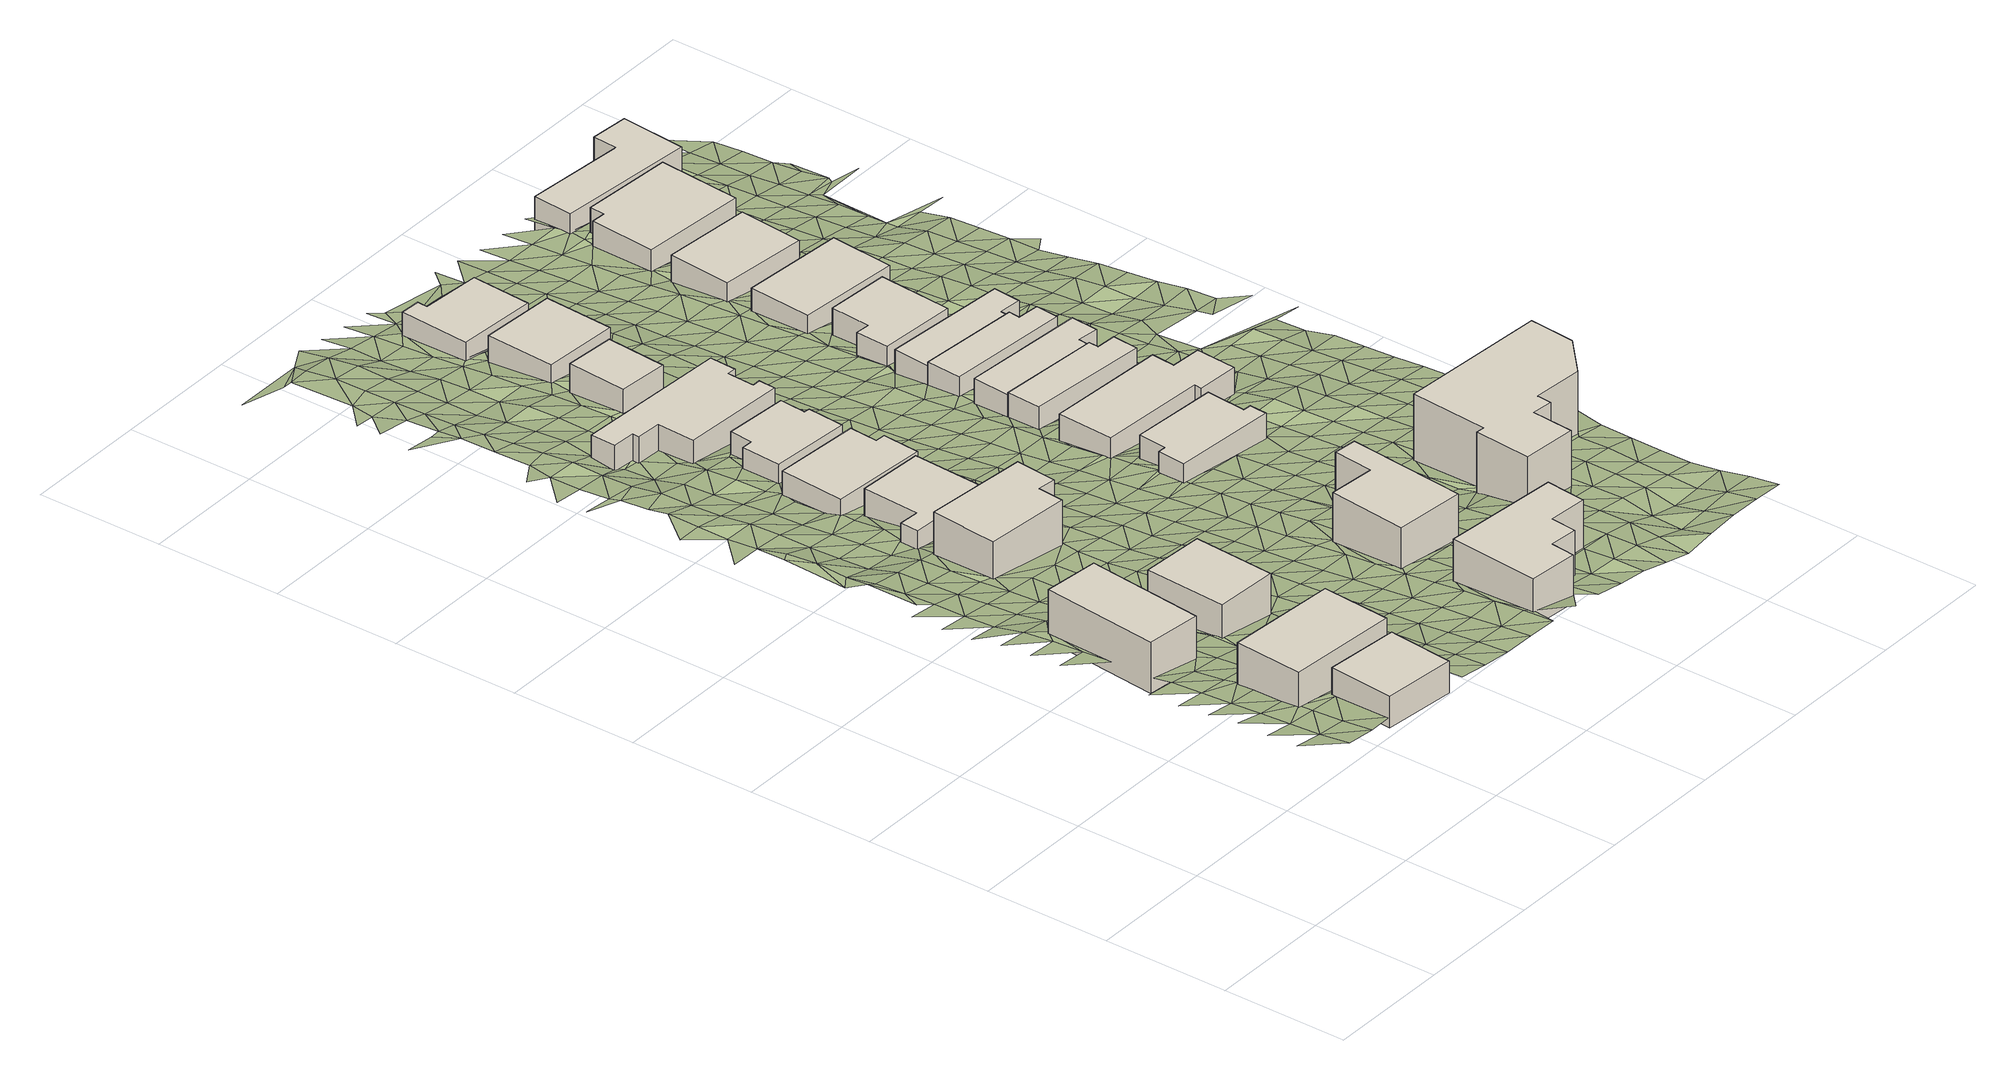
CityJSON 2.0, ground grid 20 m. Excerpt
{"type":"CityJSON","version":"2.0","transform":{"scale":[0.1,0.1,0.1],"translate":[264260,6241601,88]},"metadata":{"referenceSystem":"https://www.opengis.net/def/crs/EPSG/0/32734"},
"CityObjects":{
"building1":{"type":"Building","attributes":{"address":"26 Garrick Road Universtity Estate Cape Town","building":"house","building:levels":"1","footprint":{"type":"Polygon"},"plus_code":"CHX6X8X5+XGV","ground_height":110.9,"building_height":4.1,"roof_height":115},"geometry":[{"type":"Solid","lod":"1","boundaries":[[[[0,1,2,3]],[[1,4,5,2]],[[4,6,7,5]],[[6,0,3,7]],[[3,2,5,7]],[[6,4,1,0]]]]}]},
"building2":{"type":"Building","attributes":{"address":"4 Westfort Road Universtity Estate Cape Town","building":"house","building:levels":"2","footprint":{"type":"Polygon"},"plus_code":"CGXMXCXQ+XVR","ground_height":108.9,"building_height":6.9,"roof_height":115.8},"geometry":[{"type":"Solid","lod":"1","boundaries":[[[[8,9,10,11]],[[9,12,13,10]],[[12,14,15,13]],[[14,8,11,15]],[[11,10,13,15]],[[14,12,9,8]]]]}]},
"building3":{"type":"Building","attributes":{"address":"24 Garrick Road Universtity Estate Cape Town","building":"house","building:levels":"2","footprint":{"type":"Polygon"},"plus_code":"CHX4XFX8+XPV","ground_height":109.8,"building_height":6.9,"roof_height":116.7},"geometry":[{"type":"Solid","lod":"1","boundaries":[[[[16,17,18,19]],[[17,20,21,18]],[[20,22,23,21]],[[22,16,19,23]],[[19,18,21,23]],[[22,20,17,16]]]]}]},
"building4":{"type":"Building","attributes":{"address":"6 Westfort Road Universtity Estate Cape Town","building":"house","building:levels":"2","footprint":{"type":"Polygon"},"plus_code":"CHXFXPXW+XQV","ground_height":106.3,"building_height":6.9,"roof_height":113.2},"geometry":[{"type":"Solid","lod":"1","boundaries":[[[[24,25,26,27]],[[25,28,29,26]],[[28,30,31,29]],[[30,24,27,31]],[[27,26,29,31]],[[30,28,25,24]]]]}]},
"building5":{"type":"Building","attributes":{"address":"16 Garrick Road University Estate Cape Town","building":"house","building:levels":"2","footprint":{"type":"Polygon"},"plus_code":"CHXFX9X9+X3X","ground_height":104.3,"building_height":6.9,"roof_height":111.2},"geometry":[{"type":"Solid","lod":"1","boundaries":[[[[32,33,34,35]],[[33,36,37,34]],[[36,38,39,37]],[[38,40,41,39]],[[40,42,43,41]],[[42,32,35,43]],[[35,34,37,39,41,43]],[[42,40,38,36,33,32]]]]}]},
"building6":{"type":"Building","attributes":{"address":"14 Garrick Road University Estate Cape Town","building":"house","building:levels":"1","footprint":{"type":"Polygon"},"plus_code":"CHXHX7X3+X6V","ground_height":102.2,"building_height":4.1,"roof_height":106.3},"geometry":[{"type":"Solid","lod":"1","boundaries":[[[[44,45,46,47]],[[45,48,49,46]],[[48,50,51,49]],[[50,52,53,51]],[[52,54,55,53]],[[54,44,47,55]],[[47,46,49,51,53,55]],[[54,52,50,48,45,44]]]]}]},
"building7":{"type":"Building","attributes":{"address":"12A Garrick Road University Estate Cape Town","building":"house","building:levels":"1","footprint":{"type":"Polygon"},"plus_code":"CHXHXJXR+X9R","ground_height":101,"building_height":4.1,"roof_height":105.1},"geometry":[{"type":"Solid","lod":"1","boundaries":[[[[56,57,58,59]],[[57,60,61,58]],[[60,62,63,61]],[[62,64,65,63]],[[64,66,67,65]],[[66,56,59,67]],[[59,58,61,63,65,67]],[[66,64,62,60,57,56]]]]}]},
"building8":{"type":"Building","attributes":{"address":"29 Garrick Road Universtity Estate Cape Town","building":"house","building:levels":"2","footprint":{"type":"Polygon"},"plus_code":"CMX3X6X2+X9V","ground_height":106.6,"building_height":6.9,"roof_height":113.5},"geometry":[{"type":"Solid","lod":"1","boundaries":[[[[68,69,70,71]],[[69,72,73,70]],[[72,74,75,73]],[[74,76,77,75]],[[76,78,79,77]],[[78,80,81,79]],[[80,82,83,81]],[[82,68,71,83]],[[71,70,73,75,77,79,81,83]],[[82,80,78,76,74,72,69,68]]]]}]},
"building9":{"type":"Building","attributes":{"address":"12 Garrick Road University Estate Cape Town","building":"house","building:levels":"1","footprint":{"type":"Polygon"},"plus_code":"CHXMXHXC+XVX","ground_height":99.7,"building_height":4.1,"roof_height":103.8},"geometry":[{"type":"Solid","lod":"1","boundaries":[[[[84,85,86,87]],[[85,88,89,86]],[[88,90,91,89]],[[90,92,93,91]],[[92,94,95,93]],[[94,96,97,95]],[[96,98,99,97]],[[98,84,87,99]],[[87,86,89,91,93,95,97,99]],[[98,96,94,92,90,88,85,84]]]]}]},
"building10":{"type":"Building","attributes":{"address":"10A Garrick Road University Estate Cape Town","building":"house","building:levels":"1","footprint":{"type":"Polygon"},"plus_code":"CHXJXXXJ+X8X","ground_height":99.4,"building_height":4.1,"roof_height":103.5},"geometry":[{"type":"Solid","lod":"1","boundaries":[[[[100,101,102,103]],[[101,104,105,102]],[[104,106,107,105]],[[106,108,109,107]],[[108,110,111,109]],[[110,112,113,111]],[[112,114,115,113]],[[114,116,117,115]],[[116,118,119,117]],[[118,120,121,119]],[[120,122,123,121]],[[122,100,103,123]],[[103,102,105,107,109,111,113,115,117,119,121,123]],[[122,120,118,116,114,112,110,108,106,104,101,100]]]]}]},
"building11":{"type":"Building","attributes":{"address":"25 Garrick Road Universtity Estate Cape Town","building":"house","building:levels":"2","footprint":{"type":"Polygon"},"plus_code":"CMX2XVXR+XFX","ground_height":105.7,"building_height":6.9,"roof_height":112.6},"geometry":[{"type":"Solid","lod":"1","boundaries":[[[[124,125,126,127]],[[125,128,129,126]],[[128,130,131,129]],[[130,132,133,131]],[[132,134,135,133]],[[134,124,127,135]],[[127,126,129,131,133,135]],[[134,132,130,128,125,124]]]]}]},
"building12":{"type":"Building","attributes":{"address":"10 Garrick Road University Estate Cape Town","building":"house","building:levels":"1","footprint":{"type":"Polygon"},"plus_code":"CHXPXQX8+XFV","ground_height":98.4,"building_height":4.1,"roof_height":102.5},"geometry":[{"type":"Solid","lod":"1","boundaries":[[[[136,137,138,139]],[[137,140,141,138]],[[140,142,143,141]],[[142,136,139,143]],[[139,138,141,143]],[[142,140,137,136]]]]}]},
"building13":{"type":"Building","attributes":{"address":"8 University Estate Cape Town","building":"house","building:levels":"1","footprint":{"type":"Polygon"},"plus_code":"CHXVXVX2+X8W","ground_height":96.6,"building_height":4.1,"roof_height":100.7},"geometry":[{"type":"Solid","lod":"1","boundaries":[[[[144,145,146,147]],[[145,148,149,146]],[[148,150,151,149]],[[150,144,147,151]],[[147,146,149,151]],[[150,148,145,144]]]]}]},
"building14":{"type":"Building","attributes":{"address":"23 Garrick Road University Estate Cape Town","building":"house","building:levels":"1","footprint":{"type":"Polygon"},"plus_code":"CMX8X8XJ+X8R","ground_height":101,"building_height":4.1,"roof_height":105.1},"geometry":[{"type":"Solid","lod":"1","boundaries":[[[[152,153,154,155]],[[153,156,157,154]],[[156,158,159,157]],[[158,160,161,159]],[[160,162,163,161]],[[162,164,165,163]],[[164,166,167,165]],[[166,152,155,167]],[[155,154,157,159,161,163,165,167]],[[166,164,162,160,158,156,153,152]]]]}]},
"building15":{"type":"Building","attributes":{"address":"6 University Estate Cape Town","building":"house","building:levels":"1","footprint":{"type":"Polygon"},"plus_code":"CHXRXRXV+XWV","ground_height":95.6,"building_height":4.1,"roof_height":99.7},"geometry":[{"type":"Solid","lod":"1","boundaries":[[[[168,169,170,171]],[[169,172,173,170]],[[172,174,175,173]],[[174,176,177,175]],[[176,178,179,177]],[[178,168,171,179]],[[171,170,173,175,177,179]],[[178,176,174,172,169,168]]]]}]},
"building16":{"type":"Building","attributes":{"address":"21 Garrick Road University Estate Cape Town","building":"house","building:levels":"1","footprint":{"type":"Polygon"},"plus_code":"CMXHX4X2+XXV","ground_height":99.8,"building_height":4.1,"roof_height":103.9},"geometry":[{"type":"Solid","lod":"1","boundaries":[[[[180,181,182,183]],[[181,184,185,182]],[[184,186,187,185]],[[186,188,189,187]],[[188,190,191,189]],[[190,192,193,191]],[[192,194,195,193]],[[194,180,183,195]],[[183,182,185,187,189,191,193,195]],[[194,192,190,188,186,184,181,180]]]]}]},
"building17":{"type":"Building","attributes":{"address":"19 Garrick Road University Estate Cape Town","building":"house","building:levels":"1","footprint":{"type":"Polygon"},"plus_code":"CMXGXXXP+X7X","ground_height":98.2,"building_height":4.1,"roof_height":102.3},"geometry":[{"type":"Solid","lod":"1","boundaries":[[[[196,197,198,199,200,201]],[[197,202,203,199,198]],[[202,204,205,203]],[[204,206,207,205]],[[206,208,209,207]],[[208,196,201,200,209]],[[200,199,203,205,207,209]],[[208,206,204,202,197,196]]]]}]},
"building18":{"type":"Building","attributes":{"address":"17 Garrick Road University Estate Cape Town","building":"house","building:levels":"1","footprint":{"type":"Polygon"},"plus_code":"CMXHXJX2+XHR","ground_height":97.8,"building_height":4.1,"roof_height":101.9},"geometry":[{"type":"Solid","lod":"1","boundaries":[[[[210,211,201,198]],[[211,212,213,201]],[[212,214,215,213]],[[214,216,217,215]],[[216,218,219,217]],[[218,210,198,219]],[[198,201,213,215,217,219]],[[218,216,214,212,211,210]]]]}]},
"building19":{"type":"Building","attributes":{"address":"Universtity Estate Cape Town","building":"house","building:levels":"3","footprint":{"type":"Polygon"},"plus_code":"CPXJX3XC+XWV","ground_height":102.9,"building_height":9.7,"roof_height":112.6},"geometry":[{"type":"Solid","lod":"1","boundaries":[[[[220,221,222,223]],[[221,224,225,222]],[[224,226,227,225]],[[226,228,229,227]],[[228,230,231,229]],[[230,232,233,231]],[[232,234,235,233]],[[234,236,237,235]],[[236,238,239,237]],[[238,240,241,239]],[[240,220,223,241]],[[223,222,225,227,229,231,233,235,237,239,241]],[[240,238,236,234,232,230,228,226,224,221,220]]]]}]},
"building20":{"type":"Building","attributes":{"address":"15 Garrick Road University Estate Cape Town","building":"house","building:levels":"1","footprint":{"type":"Polygon"},"plus_code":"CMXJX4XJ+X2X","ground_height":96.8,"building_height":4.1,"roof_height":100.9},"geometry":[{"type":"Solid","lod":"1","boundaries":[[[[242,243,244,245,246,247]],[[243,248,249,245,244]],[[248,250,251,249]],[[250,252,253,251]],[[252,254,255,253]],[[254,242,247,246,255]],[[246,245,249,251,253,255]],[[254,252,250,248,243,242]]]]}]},
"building21":{"type":"Building","attributes":{"address":"13 Garrick Road University Estate Cape Town","building":"house","building:levels":"1","footprint":{"type":"Polygon"},"plus_code":"CMXJXQX2+XMX","ground_height":96.2,"building_height":4.1,"roof_height":100.3},"geometry":[{"type":"Solid","lod":"1","boundaries":[[[[256,257,247,244]],[[257,258,259,247]],[[258,260,261,259]],[[260,262,263,261]],[[262,264,265,263]],[[264,256,244,265]],[[244,247,259,261,263,265]],[[264,262,260,258,257,256]]]]}]},
"building22":{"type":"Building","attributes":{"address":"11 Garrick Road University Estate Cape Town","building":"house","building:levels":"1","footprint":{"type":"Polygon"},"plus_code":"CMXHXJXX+X2R","ground_height":95.4,"building_height":4.1,"roof_height":99.5},"geometry":[{"type":"Solid","lod":"1","boundaries":[[[[266,267,268,269]],[[267,270,271,268]],[[270,272,273,271]],[[272,274,275,273]],[[274,276,277,275]],[[276,266,269,277]],[[269,268,271,273,275,277]],[[276,274,272,270,267,266]]]]}]},
"building23":{"type":"Building","attributes":{"address":"9 Garrick Road University Estate Cape Town","building":"house","building:levels":"1","footprint":{"type":"Polygon"},"plus_code":"CMXMXHX4+X5V","ground_height":94.2,"building_height":4.1,"roof_height":98.3},"geometry":[{"type":"Solid","lod":"1","boundaries":[[[[278,279,280,281]],[[279,282,283,280]],[[282,284,285,283]],[[284,278,281,285]],[[281,280,283,285]],[[284,282,279,278]]]]}]},
"building24":{"type":"Building","attributes":{"address":"7 Garrick Road University Estate Cape Town","building":"house","building:levels":"1","footprint":{"type":"Polygon"},"plus_code":"CMXMXFXG+X2W","ground_height":93.2,"building_height":4.1,"roof_height":97.3},"geometry":[{"type":"Solid","lod":"1","boundaries":[[[[286,287,288,289]],[[287,290,291,288]],[[290,292,293,291]],[[292,286,289,293]],[[289,288,291,293]],[[292,290,287,286]]]]}]},
"building25":{"type":"Building","attributes":{"address":"5 Garrick Road University Estate Cape Town","building":"house","building:levels":"1","footprint":{"type":"Polygon"},"plus_code":"CMXRX8XH+X5W","ground_height":92.2,"building_height":4.1,"roof_height":96.3},"geometry":[{"type":"Solid","lod":"1","boundaries":[[[[294,295,296,297]],[[295,298,299,296]],[[298,300,301,299]],[[300,302,303,301]],[[302,304,305,303]],[[304,294,297,305]],[[297,296,299,301,303,305]],[[304,302,300,298,295,294]]]]}]},
"building26":{"type":"Building","attributes":{"address":"3 Garrick Road University Estate Cape Town","building":"house","building:levels":"1","footprint":{"type":"Polygon"},"plus_code":"CPX2X8XH+XMW","ground_height":91.2,"building_height":4.1,"roof_height":95.3},"geometry":[{"type":"Solid","lod":"1","boundaries":[[[[306,307,308,309]],[[307,310,311,308]],[[310,312,313,311]],[[312,314,315,313]],[[314,316,317,315]],[[316,306,309,317]],[[309,308,311,313,315,317]],[[316,314,312,310,307,306]]]]}]},
"terrain1":{"type":"TINRelief","geometry":[{"type":"CompositeSurface","lod":"1","boundaries":[[[318,319,320]],[[319,321,322]],[[319,318,323]],[[321,324,325]],[[324,326,327]],[[321,319,328]],[[323,329,319]],[[324,321,330]],[[326,331,332]],[[328,319,329]],[[328,330,321]],[[326,324,333]],[[331,334,335]],[[336,329,323]],[[330,333,324]],[[331,326,337]],[[326,333,338]],[[339,328,329]],[[334,331,340]],[[339,329,336]],[[328,339,330]],[[337,326,338]],[[337,333,330]],[[337,340,331]],[[341,342,334]],[[333,337,338]],[[343,344,345]],[[330,339,346]],[[340,341,334]],[[339,336,346]],[[344,347,348]],[[342,349,343]],[[350,342,341]],[[340,337,351]],[[349,344,343]],[[347,352,353]],[[351,341,340]],[[349,347,344]],[[352,354,355]],[[330,346,356]],[[347,349,352]],[[351,357,341]],[[357,350,341]],[[354,358,359]],[[360,351,337]],[[352,349,361]],[[354,352,361]],[[358,362,363]],[[357,364,350]],[[358,354,365]],[[357,351,366]],[[350,364,367]],[[361,365,354]],[[362,368,369]],[[357,366,364]],[[370,350,367]],[[351,360,366]],[[361,349,14]],[[356,346,0]],[[16,360,337]],[[369,368,371]],[[362,358,372]],[[365,373,358]],[[14,350,370]],[[362,372,368]],[[364,374,367]],[[368,375,371]],[[358,373,372]],[[364,366,376]],[[361,377,365]],[[378,379,371]],[[370,367,374]],[[0,380,381]],[[375,378,371]],[[364,376,374]],[[14,377,361]],[[360,382,366]],[[378,383,379]],[[375,368,384]],[[385,373,365]],[[376,366,386]],[[368,372,387]],[[379,383,388]],[[365,377,385]],[[378,375,384]],[[386,374,376]],[[368,387,384]],[[0,389,356]],[[390,386,366]],[[391,370,374]],[[370,392,14]],[[0,381,389]],[[360,16,382]],[[373,393,372]],[[366,382,390]],[[394,395,381]],[[373,385,393]],[[391,392,370]],[[383,396,388]],[[383,378,397]],[[356,389,398]],[[374,386,399]],[[400,377,14]],[[401,387,372]],[[384,397,378]],[[398,16,356]],[[396,402,388]],[[385,377,400]],[[381,403,389]],[[391,374,399]],[[402,404,405]],[[401,372,393]],[[14,392,400]],[[403,381,395]],[[396,383,406]],[[407,390,382]],[[399,392,391]],[[397,408,383]],[[382,16,407]],[[16,398,409]],[[410,384,387]],[[389,411,398]],[[386,390,412]],[[413,387,401]],[[396,406,402]],[[393,385,414]],[[383,408,406]],[[385,400,415]],[[411,389,403]],[[404,416,417]],[[401,393,418]],[[409,407,16]],[[384,410,397]],[[387,413,410]],[[409,398,419]],[[414,385,415]],[[407,420,390]],[[392,399,421]],[[416,422,417]],[[401,418,413]],[[403,395,423]],[[414,418,393]],[[419,398,411]],[[424,404,402]],[[425,408,397]],[[400,392,426]],[[402,406,427]],[[420,412,390]],[[407,409,428]],[[397,410,425]],[[416,404,424]],[[415,400,426]],[[411,403,429]],[[402,427,424]],[[426,392,421]],[[428,409,419]],[[430,413,418]],[[408,431,406]],[[423,429,403]],[[413,430,410]],[[408,425,431]],[[422,416,432]],[[420,407,433]],[[428,434,407]],[[24,421,399]],[[435,418,414]],[[406,436,427]],[[414,415,435]],[[411,437,419]],[[424,432,416]],[[426,438,415]],[[429,439,411]],[[440,441,442]],[[410,443,425]],[[420,433,412]],[[436,406,431]],[[407,434,433]],[[422,444,445]],[[410,430,443]],[[437,428,419]],[[435,415,438]],[[411,439,437]],[[427,446,424]],[[429,423,447]],[[432,444,422]],[[431,425,448]],[[449,426,421]],[[450,451,452]],[[427,436,446]],[[425,443,448]],[[441,445,453]],[[454,434,428]],[[430,455,443]],[[412,433,456]],[[24,457,421]],[[432,424,458]],[[459,439,429]],[[453,445,444]],[[449,421,457]],[[428,437,454]],[[436,431,460]],[[461,438,426]],[[442,441,462]],[[458,424,446]],[[447,459,429]],[[463,412,456]],[[464,418,435]],[[412,463,24]],[[431,448,460]],[[434,465,433]],[[450,442,466]],[[467,444,432]],[[439,468,437]],[[426,449,461]],[[434,454,465]],[[453,462,441]],[[469,451,470]],[[455,471,443]],[[472,435,438]],[[458,467,432]],[[439,459,468]],[[436,473,446]],[[466,451,450]],[[474,456,433]],[[442,462,466]],[[475,436,460]],[[437,476,454]],[[477,460,448]],[[472,438,461]],[[474,433,465]],[[457,24,478]],[[463,479,24]],[[475,473,436]],[[480,453,444]],[[481,458,446]],[[478,449,457]],[[447,482,459]],[[467,483,444]],[[468,476,437]],[[451,484,470]],[[24,479,478]],[[430,42,455]],[[473,481,446]],[[463,456,485]],[[454,486,465]],[[466,484,451]],[[444,483,480]],[[487,456,474]],[[435,472,464]],[[488,462,453]],[[461,449,489]],[[477,490,460]],[[476,486,454]],[[475,460,490]],[[463,485,479]],[[468,459,491]],[[467,458,492]],[[481,493,458]],[[478,489,449]],[[456,487,485]],[[459,482,494]],[[462,488,466]],[[474,465,495]],[[490,473,475]],[[453,480,488]],[[496,497,470]],[[498,499,500]],[[443,471,501]],[[470,484,496]],[[467,502,483]],[[472,461,503]],[[476,468,491]],[[486,495,465]],[[491,459,494]],[[42,471,455]],[[458,493,492]],[[489,503,461]],[[481,473,492]],[[466,504,484]],[[479,505,478]],[[474,506,487]],[[494,482,507]],[[479,485,508]],[[502,467,492]],[[493,481,492]],[[486,476,509]],[[464,472,510]],[[511,466,488]],[[495,506,474]],[[512,497,496]],[[480,483,513]],[[511,504,466]],[[489,478,505]],[[491,494,507]],[[514,499,498]],[[483,502,515]],[[503,510,472]],[[479,508,505]],[[491,509,476]],[[498,497,516]],[[517,496,484]],[[487,518,485]],[[512,516,497]],[[517,484,504]],[[519,520,521]],[[480,513,488]],[[522,523,464]],[[483,515,513]],[[487,506,518]],[[471,524,501]],[[525,503,489]],[[495,486,526]],[[524,471,42]],[[509,527,486]],[[464,510,528]],[[529,530,521]],[[514,498,531]],[[532,512,496]],[[485,533,508]],[[491,507,534]],[[464,528,522]],[[535,502,492]],[[525,489,505]],[[511,488,536]],[[498,516,531]],[[496,517,532]],[[495,526,506]],[[515,502,535]],[[533,485,518]],[[486,527,526]],[[537,504,511]],[[509,491,534]],[[538,473,490]],[[539,488,513]],[[540,520,514]],[[536,488,539]],[[541,507,542]],[[516,512,543]],[[503,544,510]],[[505,508,545]],[[540,514,531]],[[546,503,525]],[[511,536,537]],[[492,547,535]],[[534,527,509]],[[520,548,521]],[[512,532,543]],[[533,545,508]],[[522,528,549]],[[550,513,515]],[[528,510,544]],[[518,506,551]],[[550,515,535]],[[521,548,529]],[[503,546,544]],[[506,526,552]],[[524,553,501]],[[524,42,553]],[[549,42,522]],[[531,516,554]],[[555,525,505]],[[513,556,539]],[[548,520,540]],[[517,557,532]],[[533,518,551]],[[543,554,516]],[[545,555,505]],[[551,506,552]],[[549,528,558]],[[527,559,526]],[[527,534,559]],[[536,539,560]],[[556,513,561]],[[562,563,564]],[[565,552,526]],[[566,540,531]],[[550,561,513]],[[546,525,567]],[[558,528,544]],[[529,548,568]],[[560,539,556]],[[501,553,569]],[[570,543,532]],[[533,571,545]],[[547,572,535]],[[554,566,531]],[[490,44,538]],[[555,567,525]],[[42,549,573]],[[492,66,547]],[[574,565,526]],[[575,576,529]],[[532,557,570]],[[571,533,551]],[[575,529,568]],[[501,569,577]],[[548,540,578]],[[550,579,561]],[[549,558,573]],[[574,526,559]],[[553,42,580]],[[501,577,44]],[[541,581,582]],[[561,583,556]],[[554,543,584]],[[544,546,585]],[[565,586,552]],[[566,578,540]],[[567,587,546]],[[541,582,588]],[[580,569,553]],[[555,545,589]],[[551,552,586]],[[583,561,579]],[[584,543,570]],[[545,571,590]],[[580,42,573]],[[534,591,559]],[[548,592,568]],[[544,585,558]],[[576,563,562]],[[546,587,585]],[[567,555,589]],[[582,581,593]],[[571,551,586]],[[548,578,592]],[[576,575,594]],[[545,590,589]],[[44,577,595]],[[547,66,572]],[[566,554,596]],[[584,597,554]],[[582,598,588]],[[535,572,599]],[[574,600,565]],[[601,575,568]],[[570,557,602]],[[577,569,603]],[[558,604,573]],[[574,559,591]],[[586,590,571]],[[605,569,580]],[[44,595,538]],[[563,576,594]],[[566,596,578]],[[587,567,606]],[[601,568,592]],[[554,597,596]],[[585,604,558]],[[602,584,570]],[[595,577,603]],[[557,607,602]],[[605,603,569]],[[589,606,567]],[[608,582,593]],[[598,582,608]],[[609,580,573]],[[100,557,517]],[[594,575,610]],[[611,585,587]],[[556,583,612]],[[613,575,601]],[[604,609,573]],[[591,600,574]],[[614,590,586]],[[595,615,538]],[[600,616,565]],[[592,578,617]],[[618,597,584]],[[578,596,619]],[[587,606,611]],[[605,580,620]],[[621,589,590]],[[563,594,610]],[[622,623,64]],[[66,64,623]],[[610,575,613]],[[584,602,618]],[[615,595,603]],[[572,66,599]],[[68,591,534]],[[586,624,614]],[[601,592,617]],[[585,625,604]],[[626,598,608]],[[617,578,619]],[[609,620,580]],[[627,598,626]],[[607,628,602]],[[597,629,596]],[[608,593,630]],[[538,631,622]],[[625,585,611]],[[590,614,621]],[[586,632,624]],[[633,606,589]],[[538,615,631]],[[597,618,629]],[[591,616,600]],[[602,628,618]],[[601,634,613]],[[603,605,635]],[[636,628,607]],[[637,623,622]],[[623,637,66]],[[620,638,605]],[[607,557,100]],[[583,90,639]],[[640,563,610]],[[641,619,596]],[[642,609,604]],[[617,634,601]],[[604,625,643]],[[589,621,633]],[[591,644,616]],[[615,603,635]],[[611,606,645]],[[624,646,614]],[[647,626,608]],[[66,637,599]],[[641,596,629]],[[638,635,605]],[[630,648,608]],[[639,612,583]],[[622,631,637]],[[649,627,626]],[[613,650,610]],[[620,609,642]],[[604,643,642]],[[651,618,628]],[[632,646,624]],[[625,611,645]],[[629,618,651]],[[634,650,613]],[[645,606,633]],[[647,608,648]],[[617,619,652]],[[615,653,631]],[[614,654,621]],[[655,619,641]],[[68,644,591]],[[640,610,656]],[[638,620,657]],[[616,644,658]],[[85,599,659]],[[637,659,599]],[[653,615,635]],[[646,654,614]],[[90,88,85]],[[649,626,647]],[[634,617,652]],[[100,636,607]],[[641,629,660]],[[643,625,661]],[[650,656,610]],[[652,619,655]],[[642,657,620]],[[636,662,628]],[[629,651,660]],[[663,637,631]],[[621,664,633]],[[630,665,648]],[[616,658,666]],[[667,625,645]],[[632,668,646]],[[660,655,641]],[[639,90,612]],[[663,631,653]],[[654,664,621]],[[661,625,667]],[[659,669,85]],[[650,634,670]],[[654,646,668]],[[635,638,671]],[[672,90,85]],[[673,616,666]],[[657,674,638]],[[642,643,675]],[[637,676,659]],[[633,677,645]],[[658,644,678]],[[651,679,660]],[[652,670,634]],[[643,661,680]],[[672,85,669]],[[654,668,664]],[[653,635,671]],[[636,681,662]],[[648,682,647]],[[673,683,616]],[[637,663,676]],[[674,671,638]],[[684,644,68]],[[664,677,633]],[[648,665,685]],[[90,672,612]],[[680,675,643]],[[678,666,658]],[[686,655,660]],[[682,649,647]],[[644,684,678]],[[616,683,124]],[[652,655,686]],[[681,636,100]],[[687,656,650]],[[667,645,688]],[[657,642,689]],[[670,690,650]],[[682,648,685]],[[691,642,675]],[[652,692,670]],[[669,659,693]],[[663,653,694]],[[680,661,675]],[[659,676,695]],[[677,688,645]],[[136,679,651]],[[696,656,687]],[[697,674,657]],[[698,673,666]],[[686,692,652]],[[699,700,701]],[[672,702,612]],[[679,703,660]],[[661,667,704]],[[702,701,612]],[[700,699,705]],[[650,690,687]],[[706,664,668]],[[671,694,653]],[[68,649,707]],[[689,642,691]],[[693,672,669]],[[708,668,124]],[[659,695,693]],[[666,678,698]],[[707,649,682]],[[701,702,699]],[[663,709,676]],[[677,664,706]],[[710,685,665]],[[691,675,711]],[[688,704,667]],[[657,689,697]],[[668,708,706]],[[712,662,681]],[[670,692,713]],[[68,714,684]],[[124,683,708]],[[663,694,709]],[[686,715,692]],[[690,670,713]],[[702,716,699]],[[702,672,717]],[[718,671,674]],[[673,719,683]],[[720,691,711]],[[697,721,674]],[[673,698,722]],[[679,136,703]],[[712,681,100]],[[684,723,678]],[[100,699,716]],[[724,695,676]],[[688,677,725]],[[691,720,689]],[[717,672,693]],[[707,714,68]],[[690,713,687]],[[683,719,708]],[[685,726,682]],[[724,676,709]],[[674,721,718]],[[706,725,677]],[[673,722,719]],[[727,685,710]],[[716,712,100]],[[697,689,721]],[[661,704,728]],[[729,694,671]],[[662,712,730]],[[678,731,698]],[[732,660,703]],[[714,723,684]],[[733,136,662]],[[734,692,715]],[[716,702,735]],[[726,707,682]],[[717,736,702]],[[726,685,727]],[[689,720,737]],[[686,734,715]],[[693,695,738]],[[709,694,729]],[[704,688,728]],[[706,708,739]],[[730,733,662]],[[721,689,740]],[[723,731,678]],[[741,695,724]],[[671,718,729]],[[725,742,688]],[[743,687,744]],[[716,735,712]],[[744,687,713]],[[702,736,735]],[[719,739,708]],[[740,718,721]],[[738,717,693]],[[745,714,707]],[[136,746,703]],[[698,747,722]],[[695,741,738]],[[688,742,728]],[[731,748,698]],[[749,724,709]],[[706,750,725]],[[710,751,727]],[[707,726,745]],[[713,752,744]],[[729,749,709]],[[739,750,706]],[[746,136,733]],[[748,747,698]],[[689,737,753]],[[723,714,754]],[[730,712,755]],[[756,736,717]],[[757,719,722]],[[692,734,758]],[[712,735,759]],[[728,760,661]],[[732,703,746]],[[731,723,747]],[[718,761,729]],[[741,724,762]],[[742,725,763]],[[727,764,726]],[[718,740,765]],[[717,738,756]],[[754,714,745]],[[148,734,686]],[[766,722,747]],[[748,731,747]],[[733,730,755]],[[739,719,757]],[[755,712,759]],[[749,762,724]],[[750,763,725]],[[722,766,757]],[[764,727,751]],[[736,767,735]],[[752,768,769]],[[761,718,765]],[[160,737,720]],[[741,770,738]],[[742,771,728]],[[726,772,745]],[[729,773,749]],[[774,744,775]],[[736,756,767]],[[773,729,761]],[[744,752,776]],[[733,777,746]],[[750,739,778]],[[762,770,741]],[[763,771,742]],[[772,726,764]],[[766,747,779]],[[780,759,735]],[[777,733,755]],[[757,778,739]],[[781,723,754]],[[744,776,775]],[[766,779,757]],[[756,738,782]],[[754,745,783]],[[769,776,752]],[[780,735,767]],[[746,784,732]],[[785,762,749]],[[765,740,786]],[[787,763,750]],[[764,751,788]],[[770,782,738]],[[783,745,772]],[[749,773,785]],[[753,789,689]],[[734,148,758]],[[769,768,169]],[[160,753,737]],[[777,784,746]],[[728,771,760]],[[750,778,787]],[[765,786,761]],[[755,759,790]],[[767,756,791]],[[792,759,780]],[[770,762,793]],[[794,757,779]],[[771,763,795]],[[772,764,796]],[[782,791,756]],[[754,783,797]],[[798,148,732]],[[793,762,785]],[[732,784,798]],[[778,757,794]],[[777,755,790]],[[754,797,781]],[[790,759,792]],[[795,763,787]],[[758,148,799]],[[788,796,764]],[[800,776,769]],[[801,780,767]],[[802,758,799]],[[782,770,803]],[[787,778,794]],[[791,801,767]],[[770,793,803]],[[804,793,785]],[[805,784,777]],[[771,806,760]],[[807,783,772]],[[758,802,169]],[[769,169,800]],[[795,806,771]],[[796,808,772]],[[809,775,776]],[[810,753,160]],[[792,780,811]],[[148,812,799]],[[805,777,790]],[[148,798,813]],[[781,797,814]],[[761,786,815]],[[799,812,802]],[[797,783,807]],[[776,800,816]],[[801,811,780]],[[791,782,817]],[[772,808,807]],[[740,818,786]],[[753,810,789]],[[819,820,160]],[[821,795,787]],[[796,788,822]],[[814,823,781]],[[787,794,821]],[[148,813,812]],[[803,817,782]],[[820,760,824]],[[825,804,785]],[[798,784,826]],[[792,827,790]],[[828,784,805]],[[824,760,806]],[[804,825,793]],[[829,169,802]],[[801,791,830]],[[811,827,792]],[[821,794,831]],[[809,776,816]],[[813,798,826]],[[832,806,795]],[[797,833,814]],[[834,808,796]],[[160,820,835]],[[810,160,836]],[[802,812,829]],[[826,784,828]],[[807,837,797]],[[817,830,791]],[[823,814,838]],[[839,800,169]],[[840,805,790]],[[824,835,820]],[[795,821,832]],[[822,834,796]],[[800,839,816]],[[811,801,841]],[[789,810,836]],[[827,840,790]],[[797,837,833]],[[842,812,813]],[[824,806,843]],[[808,844,807]],[[839,169,829]],[[801,830,841]],[[160,845,836]],[[833,838,814]],[[835,845,160]],[[815,846,761]],[[828,805,847]],[[831,848,821]],[[842,813,826]],[[806,832,843]],[[849,830,817]],[[808,834,844]],[[827,811,850]],[[851,793,825]],[[840,847,805]],[[841,830,849]],[[835,824,852]],[[853,837,807]],[[786,818,815]],[[816,854,809]],[[839,854,816]],[[841,850,811]],[[829,812,855]],[[826,828,856]],[[821,857,832]],[[822,858,834]],[[859,812,842]],[[843,852,824]],[[807,844,853]],[[841,849,860]],[[849,817,861]],[[862,863,838]],[[840,827,864]],[[838,833,862]],[[847,856,828]],[[857,821,848]],[[839,829,855]],[[865,845,835]],[[833,837,866]],[[855,812,859]],[[850,864,827]],[[860,850,841]],[[216,825,785]],[[836,845,867]],[[868,842,826]],[[832,869,843]],[[852,865,835]],[[866,837,853]],[[809,854,870]],[[844,834,871]],[[856,868,826]],[[869,832,857]],[[834,858,872]],[[850,860,873]],[[874,854,839]],[[847,840,875]],[[862,833,876]],[[864,877,840]],[[815,818,878]],[[831,794,220]],[[859,842,879]],[[852,843,880]],[[844,871,853]],[[874,839,855]],[[865,881,845]],[[866,876,833]],[[871,834,872]],[[864,850,882]],[[883,818,884]],[[863,862,885]],[[847,875,856]],[[857,848,886]],[[851,887,793]],[[881,867,845]],[[868,879,842]],[[840,877,875]],[[880,843,869]],[[850,873,888]],[[846,815,878]],[[850,888,882]],[[882,877,864]],[[861,817,889]],[[188,883,884]],[[855,859,890]],[[853,891,866]],[[892,854,874]],[[876,893,862]],[[861,889,849]],[[865,852,894]],[[869,857,895]],[[879,890,859]],[[852,880,896]],[[891,853,871]],[[851,825,216]],[[831,220,848]],[[897,818,883]],[[846,878,818]],[[868,856,898]],[[893,885,862]],[[899,854,892]],[[856,875,900]],[[886,895,857]],[[901,874,855]],[[877,882,902]],[[865,894,881]],[[852,896,894]],[[883,188,897]],[[903,188,867]],[[879,868,898]],[[880,869,904]],[[876,866,905]],[[877,902,875]],[[890,901,855]],[[856,900,898]],[[866,891,906]],[[196,208,206]],[[867,881,907]],[[818,908,846]],[[869,895,904]],[[818,897,908]],[[892,874,909]],[[905,893,876]],[[866,906,905]],[[196,910,911]],[[903,867,912]],[[890,879,913]],[[896,880,914]],[[875,915,900]],[[901,909,874]],[[881,894,907]],[[915,875,902]],[[206,910,196]],[[216,916,851]],[[886,848,220]],[[898,913,879]],[[904,914,880]],[[912,188,903]],[[266,882,888]],[[887,851,916]],[[893,917,885]],[[817,262,889]],[[899,892,918]],[[919,895,886]],[[900,915,898]],[[907,912,867]],[[206,846,920]],[[846,908,920]],[[909,918,892]],[[905,917,893]],[[188,921,897]],[[915,902,922]],[[901,890,923]],[[896,924,894]],[[920,910,206]],[[913,925,890]],[[914,926,896]],[[886,927,919]],[[928,904,895]],[[921,188,912]],[[909,901,923]],[[908,897,929]],[[924,907,894]],[[930,898,915]],[[890,925,923]],[[896,926,924]],[[898,930,913]],[[887,916,216]],[[920,931,910]],[[904,928,914]],[[928,895,919]],[[910,931,216]],[[885,917,932]],[[220,927,886]],[[929,920,908]],[[922,902,933]],[[897,921,929]],[[934,935,252]],[[918,909,936]],[[922,933,915]],[[937,925,913]],[[912,907,938]],[[939,926,914]],[[931,940,216]],[[887,216,940]],[[923,936,909]],[[941,907,924]],[[934,942,258]],[[913,930,937]],[[931,920,943]],[[927,944,919]],[[945,889,946]],[[914,928,939]],[[882,266,947]],[[887,940,252]],[[934,252,942]],[[937,923,925]],[[948,949,918]],[[938,921,912]],[[943,920,929]],[[907,941,938]],[[945,266,889]],[[889,262,946]],[[918,936,948]],[[940,950,252]],[[929,921,951]],[[924,926,952]],[[919,953,928]],[[937,930,954]],[[939,955,926]],[[927,220,944]],[[252,950,942]],[[956,940,931]],[[943,957,931]],[[953,919,944]],[[958,945,946]],[[924,952,941]],[[945,959,266]],[[960,951,921]],[[921,938,960]],[[926,955,952]],[[923,961,936]],[[923,937,961]],[[282,933,902]],[[950,940,956]],[[939,928,962]],[[931,957,956]],[[933,963,915]],[[958,946,262]],[[964,943,929]],[[262,942,965]],[[966,954,930]],[[929,951,964]],[[962,928,953]],[[937,954,966]],[[967,942,950]],[[968,959,945]],[[941,969,938]],[[266,959,947]],[[943,964,957]],[[936,970,948]],[[955,939,971]],[[958,968,945]],[[969,941,952]],[[972,936,961]],[[973,965,942]],[[956,967,950]],[[971,939,962]],[[974,975,948]],[[960,938,976]],[[262,965,973]],[[936,972,970]],[[951,960,977]],[[952,955,978]],[[967,973,942]],[[968,979,959]],[[969,976,938]],[[947,959,979]],[[957,964,980]],[[957,980,956]],[[262,981,958]],[[974,948,970]],[[955,971,978]],[[933,982,963]],[[961,983,972]],[[282,982,933]],[[937,966,984]],[[930,290,966]],[[958,981,968]],[[952,985,969]],[[976,977,960]],[[973,981,262]],[[967,956,986]],[[970,972,987]],[[987,972,983]],[[985,952,978]],[[979,988,947]],[[986,956,980]],[[970,989,974]],[[977,990,951]],[[988,991,947]],[[979,968,992]],[[993,973,967]],[[976,969,994]],[[974,989,995]],[[964,996,980]],[[968,981,997]],[[969,985,998]],[[282,963,982]],[[991,282,947]],[[986,993,967]],[[988,979,992]],[[976,994,977]],[[968,997,992]],[[969,998,994]],[[973,999,981]],[[295,937,984]],[[290,984,966]],[[282,1000,963]],[[980,1001,986]],[[973,993,999]],[[282,991,1000]],[[991,988,1002]],[[1003,963,1000]],[[1004,997,981]],[[980,996,1001]],[[1005,951,990]],[[992,1002,988]],[[977,994,990]],[[986,1006,993]],[[970,987,1007]],[[1004,981,999]],[[1008,290,963]],[[1008,963,1003]],[[986,1001,1006]],[[1000,991,1009]],[[1002,1010,991]],[[1011,992,997]],[[1012,984,290]],[[1013,997,1004]],[[996,1014,1015]],[[1000,1009,1003]],[[999,993,1016]],[[991,1010,1009]],[[993,1006,1017]],[[992,1011,1002]],[[997,1013,1011]],[[290,1008,1012]],[[1001,996,1018]],[[1004,999,1016]],[[984,1012,295]],[[1016,993,1017]],[[1003,1019,1008]],[[1020,1010,1002]],[[1021,1006,1001]],[[1015,1018,996]],[[1022,1015,1014]],[[1019,1003,1009]],[[1004,1023,1013]],[[1002,1011,1020]],[[1008,1024,1012]],[[1021,1017,1006]],[[1023,1004,1016]],[[1001,1018,1021]],[[1007,987,1025]],[[1009,1010,1026]],[[1024,1008,1019]],[[1013,1027,1011]],[[1010,1020,1026]],[[1012,1028,295]],[[1027,1013,1023]],[[1029,970,1007]],[[1019,1009,1030]],[[1016,1017,1031]],[[1012,1024,1028]],[[1032,1017,1021]],[[1020,1011,1033]],[[1030,1009,1026]],[[1023,1016,1031]],[[1033,1011,1027]],[[1031,1017,1032]],[[295,1028,1034]],[[1024,1019,1035]],[[1030,1036,1019]],[[1026,1020,1037]],[[1027,1023,1038]],[[295,1039,1025]],[[295,1034,1039]],[[1020,1033,1040]],[[1028,1024,1035]],[[1019,1036,1035]],[[1031,1038,1023]],[[1037,1030,1026]],[[1037,1020,1040]],[[1007,1025,1041]],[[1042,1034,1028]],[[1043,1033,1027]],[[1038,1044,1027]],[[1045,1036,1030]],[[1042,1028,1035]],[[1025,1039,1041]],[[1040,1033,1043]],[[1030,1037,1046]],[[1027,1044,1043]],[[1029,1007,1041]],[[1045,1030,1046]],[[1034,1047,1039]],[[1035,1036,1048]],[[1049,1034,1042]],[[1041,1039,1029]],[[1045,1048,1036]],[[1037,1040,1050]],[[1034,1049,1047]],[[1043,1051,1040]],[[1052,1042,1035]],[[1043,1044,1053]],[[1047,1029,1039]],[[1046,1037,1050]],[[1048,1052,1035]],[[1050,1040,1051]],[[1049,1042,1054]],[[1055,1045,1046]],[[1052,1054,1042]],[[1048,1045,1056]],[[1057,1029,1047]],[[1050,1055,1046]],[[1052,1048,1056]],[[1047,1049,1058]],[[1029,1057,1059]],[[1054,1060,1049]],[[1056,1054,1052]],[[1029,1059,310]],[[1047,1058,1057]],[[1049,1060,1058]],[[1055,1061,1045]],[[1057,1062,1059]],[[1063,1054,1056]],[[1058,1062,1057]],[[1060,1054,1064]],[[1065,1066,1059]],[[1064,1054,1063]],[[1062,1065,1059]],[[1060,1067,1058]],[[1068,1060,1064]],[[1062,1058,1067]],[[1056,1069,1063]],[[1060,1068,1067]],[[1070,1068,1064]],[[1065,1062,1071]],[[1062,1067,1072]],[[1067,1068,1070]],[[1073,1065,1071]],[[1062,1072,1071]]]}]}
},
"vertices":[
[307,105,219],[189,116,219],[189,116,270],[307,105,270],[180,11,219],[180,11,270],[297,0,219],[297,0,270],
[100,527,196],[80,339,196],[80,339,278],[100,527,278],[169,330,196],[169,330,278],[189,518,196],[189,518,278],
[317,225,204],[140,238,204],[140,238,287],[317,225,287],[132,128,204],[132,128,287],[309,115,204],[309,115,287],
[352,468,178],[251,474,178],[251,474,252],[352,468,252],[243,342,178],[243,342,252],[344,337,178],[344,337,252],
[214,807,149],[204,699,149],[204,699,232],[214,807,232],[341,687,149],[341,687,232],[345,729,149],[345,729,232],[374,726,149],[374,726,232],[380,792,149],[380,792,232],
[368,955,128],[262,961,128],[262,961,183],[368,955,183],[257,869,128],[257,869,183],[224,871,128],[224,871,183],[223,841,128],[223,841,183],[362,833,128],[362,833,183],
[244,1086,118],[236,981,118],[236,981,171],[244,1086,171],[392,970,118],[392,970,171],[396,1030,118],[396,1030,171],[380,1031,118],[380,1031,171],[383,1076,118],[383,1076,171],
[744,174,178],[556,191,178],[556,191,255],[744,174,255],[543,46,178],[543,46,255],[623,39,178],[623,39,255],[627,78,178],[627,78,255],[672,74,178],[672,74,255],[676,115,178],[676,115,255],[738,110,178],[738,110,255],
[398,1102,109],[402,1161,109],[402,1161,158],[398,1102,158],[393,1162,109],[393,1162,158],[396,1204,109],[396,1204,158],[294,1211,109],[294,1211,158],[291,1174,109],[291,1174,158],[273,1175,109],[273,1175,158],[269,1111,109],[269,1111,158],
[425,1345,96],[178,1358,96],[178,1358,155],[425,1345,155],[176,1317,96],[176,1317,155],[213,1315,96],[213,1315,155],[212,1304,96],[212,1304,155],[253,1302,96],[253,1302,155],[250,1241,96],[250,1241,155],[419,1232,96],[419,1232,155],[420,1259,96],[420,1259,155],[407,1259,96],[407,1259,155],[409,1303,96],[409,1303,155],[423,1302,96],[423,1302,155],
[677,450,153],[640,454,153],[640,454,246],[677,450,246],[633,390,153],[633,390,246],[559,397,153],[559,397,246],[546,271,153],[546,271,246],[659,261,153],[659,261,246],
[391,1490,96],[311,1496,96],[311,1496,145],[391,1490,145],[304,1400,96],[304,1400,145],[384,1394,96],[384,1394,145],
[315,1530,72],[436,1523,72],[436,1523,127],[315,1530,127],[442,1634,72],[442,1634,127],[321,1641,72],[321,1641,127],
[584,667,124],[750,655,124],[750,655,171],[584,667,171],[752,683,124],[752,683,171],[739,684,124],[739,684,171],[744,748,124],[744,748,171],[605,758,124],[605,758,171],[601,712,124],[601,712,171],[588,713,124],[588,713,171],
[429,1656,65],[435,1752,65],[435,1752,117],[429,1656,117],[340,1759,65],[340,1759,117],[341,1775,65],[341,1775,117],[309,1777,65],[309,1777,117],[301,1664,65],[301,1664,117],
[590,795,106],[761,784,106],[761,784,159],[590,795,159],[760,772,106],[760,772,159],[828,768,106],[828,768,159],[832,833,106],[832,833,159],[783,836,106],[783,836,159],[786,874,106],[786,874,159],[595,886,106],[595,886,159],
[778,975,98],[614,987,98],[614,987,139],[614,987,143],[778,975,143],[778,975,139],[611,933,98],[611,933,143],[806,916,98],[806,916,143],[809,957,98],[809,957,143],[777,959,98],[777,959,143],
[614,987,87],[778,975,87],[780,993,87],[780,993,139],[814,990,87],[814,990,139],[817,1033,87],[817,1033,139],[619,1048,87],[619,1048,139],
[1056,440,128],[817,457,128],[817,457,246],[1056,440,246],[808,332,128],[808,332,246],[794,333,128],[794,333,246],[787,241,128],[787,241,246],[874,234,128],[874,234,246],[879,301,128],[879,301,246],[912,298,128],[912,298,246],[914,321,128],[914,321,246],[994,315,128],[994,315,246],[1050,367,128],[1050,367,246],
[789,1118,82],[625,1131,82],[625,1131,123],[625,1131,129],[789,1118,129],[789,1118,123],[621,1075,82],[621,1075,129],[819,1060,82],[819,1060,129],[822,1097,82],[822,1097,129],[787,1100,82],[787,1100,129],
[625,1131,78],[789,1118,78],[790,1133,78],[790,1133,123],[826,1130,78],[826,1130,123],[830,1174,78],[830,1174,123],[630,1190,78],[630,1190,123],
[771,1319,66],[670,1326,66],[670,1326,115],[771,1319,115],[665,1262,66],[665,1262,115],[642,1264,66],[642,1264,115],[639,1210,66],[639,1210,115],[763,1202,66],[763,1202,115],
[649,1352,51],[814,1339,51],[814,1339,103],[649,1352,103],[822,1440,51],[822,1440,103],[657,1453,51],[657,1453,103],
[659,1495,37],[801,1482,37],[801,1482,93],[659,1495,93],[810,1585,37],[810,1585,93],[668,1597,37],[668,1597,93],
[674,1635,37],[844,1622,37],[844,1622,83],[674,1635,83],[854,1753,37],[854,1753,83],[707,1763,37],[707,1763,83],[705,1739,37],[705,1739,83],[682,1740,37],[682,1740,83],
[690,1784,16],[911,1764,16],[911,1764,73],[690,1784,73],[920,1868,16],[920,1868,73],[859,1873,16],[859,1873,73],[856,1834,16],[856,1834,73],[695,1848,16],[695,1848,73],
[84,6,247],[84,56,241],[34,56,249],[84,106,238],[34,106,246],[134,6,242],[84,156,235],[34,156,246],[84,206,231],[34,206,239],[134,106,234],[134,56,237],[132,128,234],[84,256,228],[34,256,233],[134,156,230],[84,306,225],[34,306,231],[180,11,237],[140,238,223],[134,206,227],[184,106,230],[134,256,223],[134,306,217],[80,339,222],[84,406,218],[84,456,214],[34,456,219],[189,116,230],[84,506,211],[34,506,215],[100,527,211],[169,330,212],[184,256,217],[84,556,206],[34,556,211],[84,606,195],[34,606,201],[309,115,219],[184,306,212],[84,656,192],[34,656,197],[234,256,208],[134,556,198],[84,706,191],[34,706,197],[184,356,209],[134,606,189],[234,306,203],[184,406,203],[84,756,188],[69,725,191],[184,456,200],[77,814,184],[134,706,181],[134,656,186],[234,406,192],[84,806,184],[234,356,202],[184,556,189],[84,856,175],[62,841,175],[297,0,227],[334,56,220],[284,256,203],[84,906,177],[134,806,177],[184,606,183],[243,342,202],[134,756,179],[70,949,173],[334,106,215],[284,306,200],[234,456,188],[234,506,189],[184,656,180],[334,6,223],[384,6,216],[84,956,173],[134,856,162],[334,156,208],[251,474,188],[234,556,185],[184,706,175],[84,1006,161],[384,56,213],[84,1056,156],[34,1006,162],[134,956,157],[334,256,200],[134,906,159],[334,206,204],[184,806,171],[384,106,209],[344,337,189],[184,756,173],[234,656,175],[234,606,177],[84,1106,156],[42,1104,158],[204,699,175],[384,156,205],[334,306,196],[284,506,180],[84,1156,157],[434,6,211],[134,1056,155],[184,856,158],[284,556,179],[134,1006,157],[384,206,200],[434,56,207],[214,807,166],[184,906,156],[134,1106,148],[384,306,191],[384,256,195],[284,656,170],[184,956,152],[434,156,197],[284,606,172],[434,106,202],[34,1256,147],[90,1241,142],[84,1256,142],[223,841,156],[134,1156,145],[86,1192,149],[184,1006,147],[485,6,210],[224,871,156],[334,556,173],[84,1306,137],[84,1356,136],[34,1306,142],[134,1206,144],[434,206,193],[234,806,166],[384,356,186],[334,506,178],[184,1056,145],[485,56,205],[234,906,154],[334,606,167],[134,1256,136],[384,406,178],[341,687,163],[434,256,189],[134,1306,133],[184,1106,140],[485,106,200],[52,1371,140],[96,1399,132],[284,806,159],[334,656,166],[236,981,148],[434,306,184],[234,956,148],[485,156,196],[257,869,156],[384,506,177],[384,456,177],[184,1206,133],[234,1006,140],[535,6,208],[184,1156,136],[134,1356,134],[434,406,178],[485,206,191],[434,356,181],[184,1256,120],[384,556,169],[262,961,141],[535,106,200],[244,1086,135],[234,1056,138],[535,56,205],[485,256,186],[134,1406,130],[99,1461,128],[103,1520,124],[84,1556,122],[34,1556,127],[362,833,141],[234,1106,135],[384,606,163],[176,1317,117],[434,506,170],[485,306,181],[543,46,205],[434,456,174],[535,156,196],[384,656,161],[184,1306,117],[134,1456,125],[234,1206,130],[100,1556,122],[234,1156,134],[134,1506,120],[178,1358,121],[485,356,176],[48,1615,122],[102,1612,117],[84,1656,114],[374,726,158],[345,729,163],[334,806,153],[434,556,164],[535,256,184],[535,206,190],[384,706,158],[91,1694,113],[49,1655,118],[134,1556,115],[184,1406,122],[485,406,171],[556,191,190],[269,1111,130],[212,1304,116],[213,1315,116],[392,970,128],[234,1256,120],[134,1606,113],[623,39,192],[585,6,206],[184,1456,118],[434,656,155],[485,456,167],[434,606,158],[284,1106,130],[134,1656,111],[384,756,154],[273,1175,127],[535,356,175],[535,306,180],[384,806,149],[184,1506,113],[485,506,163],[250,1241,120],[234,1356,114],[434,706,150],[585,206,186],[253,1302,116],[284,1206,125],[84,1806,102],[144,1833,92],[2,1813,114],[546,271,184],[184,1556,104],[485,556,159],[134,1706,110],[384,856,141],[234,1406,113],[535,406,170],[334,1106,123],[434,756,146],[585,256,182],[134,1756,109],[100,1805,102],[384,906,137],[184,1606,104],[291,1174,127],[434,806,144],[635,6,198],[635,56,192],[294,1211,125],[234,1456,114],[485,656,149],[559,397,170],[485,606,154],[627,78,192],[535,506,160],[535,456,165],[635,206,180],[184,1656,103],[685,6,190],[134,1806,102],[384,956,128],[234,1556,100],[234,1506,112],[672,74,185],[398,1102,114],[635,256,178],[184,1706,103],[284,1406,110],[434,906,129],[485,706,144],[434,856,133],[535,556,155],[284,1356,112],[685,56,185],[485,756,140],[184,1806,97],[535,606,151],[419,1232,104],[184,1756,104],[585,456,163],[434,956,123],[659,261,178],[234,1656,96],[284,1456,108],[234,1606,99],[485,806,136],[585,506,157],[396,1030,120],[384,1056,118],[585,406,167],[535,656,147],[685,106,181],[676,115,181],[304,1400,110],[284,1506,105],[735,6,184],[434,1006,116],[633,390,165],[585,556,151],[234,1706,89],[485,906,122],[334,1356,109],[434,1056,115],[485,856,126],[384,1206,109],[184,1856,88],[284,1556,99],[535,756,136],[535,706,141],[685,206,177],[585,606,148],[635,406,165],[735,106,179],[735,56,183],[738,110,179],[234,1756,86],[311,1496,101],[284,1656,91],[485,956,117],[635,456,159],[284,1606,96],[234,1806,86],[535,806,131],[685,256,173],[434,1106,106],[315,1530,101],[584,667,144],[384,1394,102],[485,1006,112],[635,506,153],[785,6,171],[685,306,168],[585,656,144],[640,454,159],[434,1156,105],[284,1706,86],[535,906,119],[434,1206,105],[685,356,164],[535,856,125],[588,713,141],[485,1056,107],[635,556,147],[735,256,171],[334,1506,101],[585,706,141],[384,1356,104],[785,106,177],[685,406,159],[735,206,175],[785,56,179],[321,1641,87],[284,1806,79],[635,606,145],[590,795,129],[284,1756,83],[585,756,136],[301,1664,91],[485,1156,99],[535,956,115],[485,1106,103],[234,1856,81],[585,806,129],[735,306,165],[423,1302,103],[407,1259,110],[420,1259,104],[434,1256,104],[384,1506,96],[635,656,141],[409,1303,109],[685,506,148],[785,156,175],[685,456,153],[535,1006,110],[835,6,160],[601,712,141],[434,1356,96],[309,1777,83],[785,206,170],[334,1656,87],[434,1306,103],[485,1206,95],[585,906,118],[735,406,155],[605,758,136],[585,856,124],[735,356,160],[787,241,166],[535,1056,105],[685,556,144],[835,106,170],[835,56,166],[685,656,137],[585,956,115],[434,1406,93],[785,256,166],[436,1523,89],[434,1456,93],[384,1656,81],[485,1306,90],[485,1256,93],[635,756,132],[535,1156,94],[735,456,151],[595,886,118],[535,1106,100],[685,606,141],[284,1856,75],[334,1806,73],[835,156,169],[434,1506,89],[794,333,150],[785,306,159],[585,1006,110],[735,506,146],[885,6,166],[341,1775,78],[685,756,126],[835,206,166],[485,1406,83],[535,1206,90],[785,406,149],[429,1656,72],[485,1356,86],[750,655,133],[611,933,109],[585,1056,104],[735,556,141],[885,56,152],[635,906,115],[785,356,150],[535,1256,86],[340,1759,78],[384,1756,73],[585,1106,100],[735,606,137],[885,106,154],[614,987,106],[334,1856,70],[350,1837,70],[384,1806,68],[485,1456,84],[785,456,147],[808,332,150],[535,1306,82],[874,234,159],[585,1156,98],[885,156,163],[485,1506,82],[619,1048,101],[685,906,111],[785,506,143],[935,6,169],[761,784,115],[535,1406,75],[585,1206,89],[535,1356,79],[621,1075,101],[817,457,142],[785,556,138],[935,56,156],[885,206,162],[485,1556,79],[434,1656,72],[434,1756,65],[585,1256,85],[434,1706,66],[625,1131,95],[635,1056,101],[535,1456,72],[785,606,135],[935,156,154],[935,106,144],[462,1829,60],[735,756,124],[585,1306,82],[485,1656,65],[485,1606,73],[885,256,159],[735,906,106],[434,1806,65],[630,1190,87],[786,874,110],[739,684,128],[752,683,128],[835,506,139],[985,6,169],[879,301,153],[785,656,131],[685,1056,98],[535,1556,66],[585,1356,78],[535,1506,68],[485,1706,60],[635,1206,87],[835,456,142],[835,556,135],[935,256,156],[985,56,160],[785,706,129],[760,772,123],[935,206,156],[912,298,153],[485,1756,60],[585,1406,73],[635,1256,82],[535,1606,63],[835,606,133],[985,106,146],[785,756,123],[806,916,102],[585,1456,69],[885,456,141],[639,1210,87],[635,1306,80],[735,1056,93],[835,656,131],[985,156,148],[485,1806,60],[535,1706,56],[585,1506,66],[885,506,136],[1035,6,166],[535,1656,60],[642,1264,82],[685,1206,82],[935,306,153],[914,321,153],[635,1356,77],[835,706,129],[985,206,149],[828,768,119],[585,1556,62],[885,556,132],[485,1856,57],[1035,106,149],[1035,56,159],[665,1262,78],[535,1756,53],[635,1456,69],[985,256,151],[635,1406,73],[785,906,102],[585,1606,58],[885,606,131],[835,756,119],[649,1352,77],[785,856,110],[783,836,110],[994,315,149],[935,456,139],[819,1060,87],[670,1326,74],[763,1202,72],[585,1656,54],[1035,156,142],[535,1806,52],[985,306,149],[885,706,123],[935,506,132],[885,656,128],[835,856,106],[635,1556,63],[535,1856,50],[635,1506,66],[585,1706,51],[657,1453,69],[835,806,110],[935,556,129],[1035,256,141],[1035,206,141],[885,756,115],[835,906,99],[585,1756,48],[814,990,90],[780,993,93],[885,806,107],[635,1606,58],[935,606,126],[659,1495,66],[785,1056,89],[1035,306,142],[585,1806,44],[985,506,126],[835,956,94],[885,856,104],[685,1456,65],[635,1706,51],[935,706,116],[635,1656,54],[935,656,121],[985,456,133],[985,556,124],[885,906,100],[668,1597,52],[835,1006,90],[1050,367,138],[735,1456,59],[789,1118,83],[787,1100,83],[635,1756,47],[674,1635,51],[935,806,106],[985,606,122],[835,1056,87],[935,756,112],[826,1130,82],[885,956,92],[1035,456,128],[785,1256,70],[785,1206,72],[814,1339,58],[635,1806,44],[585,1856,41],[835,1106,82],[908,886,100],[985,706,113],[1035,506,122],[685,1606,52],[985,656,117],[885,1056,85],[885,1006,89],[835,1206,69],[785,1306,66],[935,856,103],[682,1740,46],[1035,556,120],[801,1482,52],[912,963,90],[835,1156,78],[735,1606,48],[885,1106,80],[835,1256,68],[985,756,109],[690,1784,44],[1035,606,117],[685,1756,46],[885,1156,76],[685,1806,44],[635,1856,40],[985,806,106],[985,856,104],[1035,656,112],[835,1306,64],[935,1006,84],[885,1206,68],[785,1456,56],[705,1739,46],[785,1606,43],[1035,706,109],[935,1056,74],[707,1763,46],[835,1356,58],[695,1848,39],[1035,856,93],[835,1406,54],[885,1306,61],[935,1106,72],[1035,806,95],[685,1856,39],[994,958,87],[885,1256,66],[1035,756,107],[935,1156,68],[835,1456,51],[985,1006,82],[885,1356,54],[835,1506,47],[935,1206,64],[1085,856,87],[985,1056,73],[835,1756,41],[835,1556,42],[885,1456,47],[885,1406,52],[935,1306,54],[835,1606,37],[935,1256,59],[993,930,93],[1035,956,87],[985,1156,66],[985,1106,72],[1035,1006,83],[885,1506,42],[935,1356,51],[1035,1056,74],[1073,925,84],[985,1206,57],[885,1556,38],[854,1753,41],[935,1406,49],[985,1256,52],[885,1606,32],[911,1764,19],[935,1456,39],[1035,1156,63],[1035,1106,69],[985,1306,49],[885,1656,29],[935,1556,31],[935,1506,34],[985,1406,42],[1035,1206,54],[885,1706,28],[985,1356,45],[885,1756,30],[935,1606,27],[1035,1306,44],[1035,1256,45],[983,1473,29],[985,1456,29],[935,1706,22],[985,1506,26],[935,1656,25],[1035,1406,38],[1035,1356,41],[985,1556,25],[1063,1274,41],[985,1606,20],[1035,1456,27],[997,1591,20],[935,1756,19],[985,1706,12],[935,1806,18],[985,1656,17],[1085,1456,24],[985,1756,10],[1035,1606,15],[1041,1615,15],[985,1806,8],[935,1856,16],[1035,1706,7],[1035,1656,12],[1087,1600,12],[1047,1684,7],[1035,1806,0],[1035,1756,4],[985,1856,9]
]}
